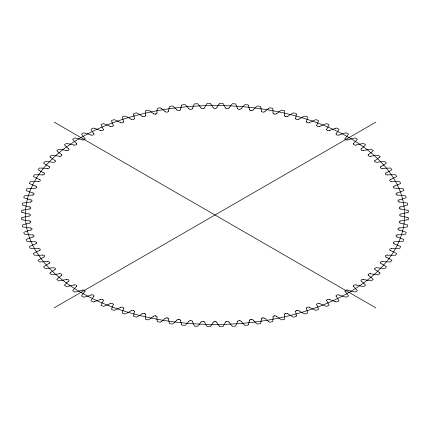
<?xml version="1.0" encoding="UTF-8"?>
<svg xmlns="http://www.w3.org/2000/svg" width="430" height="430" viewBox="0 0 430 430"><rect width="100%" height="100%" fill="white"/><g stroke="black" fill="none" stroke-linecap="round" stroke-linejoin="round"><path stroke-width="0.64" d="M133.735 315.534L133.671 316.405L134.633 316.663L136.568 317.163L137.665 316.561A63.339 36.566 0 0 0 142.131 313.787M296.265 114.466L296.329 113.595L295.367 113.337L293.432 112.837L292.335 113.439A63.339 36.566 0 0 0 287.869 116.213M181.573 105.748L181.901 104.898L182.949 104.791L185.04 104.597L185.83 105.345A63.339 36.566 0 0 1 188.904 108.688M248.427 324.252L248.099 325.101L247.051 325.209L244.96 325.402L244.17 324.655A63.339 36.566 0 0 1 241.096 321.312M219.133 104.081L219.741 103.286L221.864 103.318L222.923 103.345L223.444 104.168A63.339 36.566 0 0 1 225.325 107.79M210.867 325.918L210.259 326.714L208.136 326.682L207.077 326.655L206.556 325.833A63.339 36.566 0 0 1 204.675 322.21M50.692 272.523L49.794 273.227L51.476 274.791L52.965 274.641A63.339 36.566 0 0 0 59.351 273.765M379.308 157.477L380.206 156.773L378.524 155.208L377.035 155.359A63.339 36.566 0 0 0 370.649 156.235M268.712 108.478L269.664 107.801L271.695 108.15L272.706 108.333L272.84 109.204A63.339 36.566 0 0 1 273.034 112.988M161.288 321.522L160.336 322.199L158.304 321.85L157.294 321.667L157.16 320.796A63.339 36.566 0 0 1 156.966 317.012M54.11 307.885L375.89 122.115M335.228 128.457L336.556 128.038L338.2 128.812L339.017 129.204L338.566 130.037A63.339 36.566 0 0 1 336.233 133.574M94.772 301.543L93.444 301.962L91.8 301.188L90.983 300.796L91.434 299.963A63.339 36.566 0 0 1 93.767 296.426M296.539 310.664L296.818 310.584M22.887 217.386L21.5 217.736L21.564 218.961L21.602 219.574L23.027 219.875M407.113 212.613L408.5 212.264L408.473 211.651L408.398 210.426L406.973 210.125M285.525 313.535L285.816 313.47M23.027 210.125L21.602 210.426L21.564 211.039L21.5 212.264L22.887 212.613M406.973 219.875L408.398 219.574L408.435 218.961L408.5 217.736L407.113 217.386M155.784 114.009L155.493 114.068M274.216 315.991L274.507 315.932M155.531 114.063L155.569 114.052A1.935 1.118 0 0 1 153.402 113.703M262.649 318.006L262.945 317.963M250.878 319.587L251.179 319.554M190.974 109.29L191.049 109.279A1.935 1.118 0 0 0 192.645 108.424M239.257 320.694L238.951 320.721A1.935 1.118 0 0 0 237.355 321.575M226.922 321.398L227.233 321.382A1.935 1.118 0 0 1 229.088 322.048M202.885 108.613L202.767 108.618A1.935 1.118 0 0 1 200.912 107.951M214.844 321.618L215.156 321.618M227.115 108.613L227.233 108.618A1.935 1.118 0 0 0 229.088 107.951M203.078 321.398L202.767 321.382A1.935 1.118 0 0 0 200.912 322.048M190.743 320.694L191.049 320.721A1.935 1.118 0 0 1 192.645 321.575M239.064 109.29L238.951 109.279A1.935 1.118 0 0 1 237.355 108.424M251.142 110.445L250.878 110.413M178.821 319.554L179.122 319.587M167.055 317.963L167.351 318.006M274.507 114.068L274.469 114.063A1.935 1.118 0 0 0 276.598 113.703M155.493 315.932L155.784 315.991M285.816 116.53L285.525 116.466M144.184 313.47L144.475 313.535M133.182 310.584L133.461 310.664M94.772 128.457L93.444 128.038L92.617 128.425L90.983 129.204L91.434 130.037A63.339 36.566 0 0 0 93.767 133.574M335.228 301.543L336.556 301.962L337.383 301.575L339.017 300.796L338.566 299.963A63.339 36.566 0 0 0 336.233 296.426M54.11 122.115L375.89 307.885M161.288 108.478L160.336 107.801L159.32 107.973L157.294 108.333L157.16 109.204A63.339 36.566 0 0 0 156.966 112.988M268.712 321.522L269.664 322.199L270.68 322.027L272.706 321.667L272.84 320.796A63.339 36.566 0 0 0 273.034 317.012M379.308 272.523L380.206 273.227L378.524 274.791L377.035 274.641A63.339 36.566 0 0 1 370.649 273.765M50.692 157.477L49.794 156.773L51.476 155.208L52.965 155.359A63.339 36.566 0 0 1 59.351 156.235M210.867 104.081L210.259 103.286L209.195 103.302L207.077 103.345L206.556 104.168A63.339 36.566 0 0 0 204.675 107.79M219.133 325.918L219.741 326.714L221.864 326.682L222.923 326.655L223.444 325.833A63.339 36.566 0 0 0 225.325 322.21M248.427 105.748L248.099 104.898L247.051 104.791L244.96 104.597L244.17 105.345A63.339 36.566 0 0 0 241.096 108.688M181.573 324.252L181.901 325.101L182.949 325.209L185.04 325.402L185.83 324.655A63.339 36.566 0 0 0 188.904 321.312M296.265 315.534L296.329 316.405L294.399 316.915L293.432 317.163L292.335 316.561A63.339 36.566 0 0 1 287.869 313.787M133.735 114.466L133.671 113.595L135.6 113.085L136.568 112.837L137.665 113.439A63.339 36.566 0 0 1 142.131 116.213M272.937 317.012A1.935 1.118 0 0 1 274.184 315.942M274.485 315.883A1.935 1.118 0 0 1 276.598 316.297M276.517 316.329A63.339 36.566 0 0 0 280.672 319.259L281.688 319.909L282.682 319.694L284.665 319.259L284.703 318.388A63.339 36.566 0 0 0 284.466 314.599M284.37 314.604A1.935 1.118 0 0 1 285.493 313.491M285.783 313.422A1.935 1.118 0 0 1 287.939 313.755M295.603 311.766A63.339 36.566 0 0 1 296.259 315.534M295.507 311.771A1.935 1.118 0 0 1 296.501 310.621M296.781 310.541A1.935 1.118 0 0 1 298.974 310.788M298.904 310.825A63.339 36.566 0 0 0 303.677 313.422L304.838 313.986L305.773 313.701L307.644 313.121L307.482 312.25A63.339 36.566 0 0 0 306.391 308.514M306.294 308.525A1.935 1.118 0 0 1 307.154 307.337M307.428 307.246A1.935 1.118 0 0 1 309.643 307.412M309.579 307.45A63.339 36.566 0 0 0 314.636 309.863L315.856 310.379L316.76 310.057L318.56 309.412L318.297 308.546A63.339 36.566 0 0 0 316.786 304.865M316.695 304.881A1.935 1.118 0 0 1 317.421 303.661M317.684 303.558A1.935 1.118 0 0 1 319.909 303.639M319.85 303.682A63.339 36.566 0 0 0 325.171 305.897L326.445 306.37L327.311 306.015L329.031 305.295L328.676 304.445A63.339 36.566 0 0 0 326.752 300.828M326.66 300.844A1.935 1.118 0 0 1 327.246 299.602M327.493 299.495A1.935 1.118 0 0 1 329.724 299.49M335.233 301.543A63.339 36.566 0 0 1 329.67 299.533M336.147 296.447A1.935 1.118 0 0 1 336.588 295.184M336.824 295.066A1.935 1.118 0 0 1 339.05 294.975M339.001 295.023A63.339 36.566 0 0 0 344.779 296.813L346.15 297.189L346.929 296.77L348.472 295.931L347.924 295.114A63.339 36.566 0 0 0 345.199 291.669M345.113 291.696A1.935 1.118 0 0 1 345.414 290.422M345.634 290.293A1.935 1.118 0 0 1 347.843 290.121M347.8 290.169A63.339 36.566 0 0 0 353.766 291.739L355.18 292.061L357.357 290.718L356.717 289.927A63.339 36.566 0 0 0 353.605 286.59M353.524 286.622A1.935 1.118 0 0 1 353.675 285.337M353.885 285.197A1.935 1.118 0 0 1 356.072 284.945M356.029 284.993A63.339 36.566 0 0 0 362.167 286.337L363.608 286.6L365.629 285.181L364.898 284.413A63.339 36.566 0 0 0 361.42 281.204M361.34 281.236A1.935 1.118 0 0 1 361.345 279.946M361.539 279.801A1.935 1.118 0 0 1 363.689 279.468M363.656 279.516A63.339 36.566 0 0 0 369.929 280.623L371.402 280.838L373.256 279.344L372.444 278.602A63.339 36.566 0 0 0 368.607 275.533M368.531 275.565A1.935 1.118 0 0 1 368.392 274.281M368.564 274.13A1.935 1.118 0 0 1 370.676 273.711M375.132 269.605A63.339 36.566 0 0 1 379.303 272.523M375.062 269.642A1.935 1.118 0 0 1 374.777 268.363M374.938 268.207A1.935 1.118 0 0 1 376.992 267.707A63.339 36.566 0 0 0 383.442 268.39L384.947 268.487L386.446 266.869L385.473 266.197A63.339 36.566 0 0 0 380.975 263.44M380.91 263.482A1.935 1.118 0 0 1 380.48 262.214M380.62 262.053A1.935 1.118 0 0 1 382.619 261.478M382.603 261.537A63.339 36.566 0 0 0 389.129 261.913L390.644 261.956L391.956 260.279L390.908 259.65A63.339 36.566 0 0 0 386.108 257.07M386.049 257.113A1.935 1.118 0 0 1 385.473 255.866M385.597 255.7A1.935 1.118 0 0 1 387.527 255.049M387.516 255.108A63.339 36.566 0 0 0 394.073 255.237L395.584 255.221L395.965 254.651L396.707 253.501L395.589 252.91A63.339 36.566 0 0 0 390.51 250.518M390.451 250.561A1.935 1.118 0 0 1 389.763 249.303A1.935 1.118 0 0 1 391.639 248.545M391.692 248.508A63.339 36.566 0 0 0 398.244 248.389L399.755 248.32L400.067 247.734L400.679 246.557L399.497 246.008A63.339 36.566 0 0 0 394.154 243.815M394.106 243.864A1.935 1.118 0 0 1 393.256 242.671M393.337 242.493A1.935 1.118 0 0 1 395.106 241.708A63.339 36.566 0 0 0 401.636 241.402L403.136 241.268L403.383 240.676L403.856 239.478L402.62 238.978A63.339 36.566 0 0 0 397.035 236.989M396.987 237.037A1.935 1.118 0 0 1 396.008 235.882M396.073 235.699A1.935 1.118 0 0 1 397.745 234.85M397.755 234.904A63.339 36.566 0 0 0 404.227 234.296L405.705 234.108L405.888 233.506L406.226 232.297L404.931 231.84A63.339 36.566 0 0 0 399.137 230.066M399.094 230.12A1.935 1.118 0 0 1 397.987 229.002M398.029 228.819A1.935 1.118 0 0 1 399.599 227.905M399.615 227.959A63.339 36.566 0 0 0 406.006 227.11L407.463 226.868L407.575 226.261L407.774 225.04L406.431 224.632A63.339 36.566 0 0 0 400.448 223.084M400.416 223.132A1.935 1.118 0 0 1 399.18 222.063M399.201 221.88A1.935 1.118 0 0 1 400.669 220.907M406.973 219.87A63.339 36.566 0 0 1 400.69 220.961M400.97 216.064A63.339 36.566 0 0 1 407.113 217.386M400.937 216.113A1.935 1.118 0 0 1 399.588 215.048A1.935 1.118 0 0 1 400.937 213.984M407.113 212.613A63.339 36.566 0 0 1 400.97 213.936M400.69 209.039A63.339 36.566 0 0 1 406.973 210.13M400.669 209.093A1.935 1.118 0 0 1 399.201 208.12M399.18 207.937A1.935 1.118 0 0 1 400.416 206.868M400.448 206.916A63.339 36.566 0 0 0 406.431 205.363L407.774 204.959L407.678 204.352L407.463 203.132L406.011 202.885A63.339 36.566 0 0 0 399.615 202.041M399.599 202.095A1.935 1.118 0 0 1 398.029 201.181M397.987 200.998A1.935 1.118 0 0 1 399.094 199.88M399.137 199.934A63.339 36.566 0 0 0 404.931 198.155L406.226 197.703L406.06 197.101L405.705 195.892L404.227 195.698A63.339 36.566 0 0 0 397.755 195.096M397.745 195.15A1.935 1.118 0 0 1 396.073 194.301M396.008 194.118A1.935 1.118 0 0 1 396.987 192.963M397.035 193.011A63.339 36.566 0 0 0 402.614 191.017L403.856 190.522L403.619 189.92L403.136 188.732L401.636 188.598A63.339 36.566 0 0 0 395.106 188.238A1.935 1.118 0 0 1 393.337 187.507M393.256 187.329A1.935 1.118 0 0 1 394.106 186.136M394.154 186.185A63.339 36.566 0 0 0 399.497 183.986L400.679 183.443L400.378 182.852L399.755 181.68L398.244 181.605A63.339 36.566 0 0 0 391.692 181.492M391.692 181.551A1.935 1.118 0 0 1 389.816 180.788A1.935 1.118 0 0 1 390.504 179.53M390.51 179.482A63.339 36.566 0 0 0 395.589 177.085L396.707 176.499L395.584 174.779L394.073 174.757A63.339 36.566 0 0 0 387.516 174.892M387.527 174.951A1.935 1.118 0 0 1 385.597 174.3M385.473 174.134A1.935 1.118 0 0 1 386.049 172.887M386.108 172.93A63.339 36.566 0 0 0 390.908 170.35L391.956 169.721L390.644 168.044L389.129 168.082A63.339 36.566 0 0 0 382.603 168.463M382.619 168.522A1.935 1.118 0 0 1 380.62 167.947M380.48 167.786A1.935 1.118 0 0 1 380.91 166.518M380.975 166.56A63.339 36.566 0 0 0 385.468 163.803L386.446 163.131L384.947 161.513L383.442 161.605A63.339 36.566 0 0 0 376.97 162.234A1.935 1.118 0 0 1 374.938 161.793M374.777 161.637A1.935 1.118 0 0 1 375.062 160.358M379.303 157.477A63.339 36.566 0 0 1 375.132 160.395M370.676 156.289A1.935 1.118 0 0 1 368.564 155.87M368.392 155.719A1.935 1.118 0 0 1 368.531 154.434M368.607 154.467A63.339 36.566 0 0 0 372.439 151.392L373.256 150.656L371.402 149.162L369.929 149.371A63.339 36.566 0 0 0 363.656 150.484M363.689 150.532A1.935 1.118 0 0 1 361.539 150.199M361.345 150.054A1.935 1.118 0 0 1 361.34 148.764M361.42 148.796A63.339 36.566 0 0 0 364.893 145.582L365.629 144.819L363.608 143.4L362.162 143.663A63.339 36.566 0 0 0 356.029 145.007M356.072 145.055A1.935 1.118 0 0 1 353.885 144.802M353.675 144.663A1.935 1.118 0 0 1 353.524 143.378M353.605 143.41A63.339 36.566 0 0 0 356.712 140.073L357.357 139.282L355.18 137.939L353.766 138.256A63.339 36.566 0 0 0 347.8 139.831M347.843 139.879A1.935 1.118 0 0 1 345.634 139.707M345.414 139.578A1.935 1.118 0 0 1 345.113 138.304M345.199 138.331A63.339 36.566 0 0 0 347.918 134.88L348.472 134.069L346.15 132.811L344.774 133.182A63.339 36.566 0 0 0 339.001 134.977M339.05 135.025A1.935 1.118 0 0 1 336.824 134.934M336.588 134.816A1.935 1.118 0 0 1 336.147 133.553M329.67 130.467A63.339 36.566 0 0 1 335.233 128.457M329.724 130.51A1.935 1.118 0 0 1 327.493 130.505M327.246 130.397A1.935 1.118 0 0 1 326.66 129.156M326.752 129.172A63.339 36.566 0 0 0 328.671 125.549L329.031 124.705L328.176 124.345L326.445 123.63L325.166 124.103A63.339 36.566 0 0 0 319.85 126.318M319.909 126.361A1.935 1.118 0 0 1 317.684 126.442M317.421 126.339A1.935 1.118 0 0 1 316.695 125.119M316.786 125.135A63.339 36.566 0 0 0 318.291 121.448L318.56 120.588L317.662 120.266L315.856 119.621L314.636 120.137A63.339 36.566 0 0 0 309.579 122.55M309.643 122.588A1.935 1.118 0 0 1 307.428 122.754M307.154 122.663A1.935 1.118 0 0 1 306.294 121.475M306.391 121.486A63.339 36.566 0 0 0 307.471 117.75L307.644 116.879L306.708 116.589L304.838 116.014L303.677 116.578A63.339 36.566 0 0 0 298.904 119.174M298.974 119.212A1.935 1.118 0 0 1 296.781 119.459M296.501 119.379A1.935 1.118 0 0 1 295.507 118.228M296.259 114.466A63.339 36.566 0 0 1 295.603 118.234M287.939 116.245A1.935 1.118 0 0 1 285.783 116.578M285.493 116.508A1.935 1.118 0 0 1 284.37 115.396M284.466 115.401A63.339 36.566 0 0 0 284.698 111.612L284.665 110.741L283.676 110.521L281.688 110.091L280.666 110.736A63.339 36.566 0 0 0 276.517 113.67M274.184 114.057A1.935 1.118 0 0 1 272.937 112.988M264.907 111.563A63.339 36.566 0 0 1 268.718 108.484M264.988 111.596A1.935 1.118 0 0 1 262.929 112.085M262.623 112.036A1.935 1.118 0 0 1 261.257 111.021M261.354 111.015A63.339 36.566 0 0 0 260.725 107.247L260.499 106.382L259.467 106.237L257.403 105.963L256.533 106.678A63.339 36.566 0 0 0 253.087 109.903M253.168 109.93A1.935 1.118 0 0 1 251.168 110.494M250.857 110.462A1.935 1.118 0 0 1 249.378 109.494M248.422 105.748A63.339 36.566 0 0 1 249.475 109.489M241.187 108.715A1.935 1.118 0 0 1 239.252 109.354M237.451 108.414A63.339 36.566 0 0 0 235.973 104.721L235.554 103.883L234.5 103.818L232.388 103.7L231.689 104.479A63.339 36.566 0 0 0 228.996 107.93M226.916 108.65A1.935 1.118 0 0 1 225.234 107.806M216.838 107.634A63.339 36.566 0 0 1 219.139 104.087M216.93 107.65A1.935 1.118 0 0 1 215.156 108.43M214.844 108.43A1.935 1.118 0 0 1 213.07 107.65M210.861 104.087A63.339 36.566 0 0 1 213.162 107.634M204.766 107.806A1.935 1.118 0 0 1 203.084 108.65M201.003 107.93A63.339 36.566 0 0 0 198.305 104.479L197.612 103.7L196.558 103.759L194.446 103.883L194.021 104.721A63.339 36.566 0 0 0 192.549 108.414M190.748 109.354A1.935 1.118 0 0 1 188.813 108.715M180.525 109.489A63.339 36.566 0 0 1 181.578 105.748M180.621 109.494A1.935 1.118 0 0 1 179.143 110.462M178.832 110.494A1.935 1.118 0 0 1 176.832 109.93M176.913 109.903A63.339 36.566 0 0 0 173.462 106.683L172.597 105.963L171.565 106.102L169.501 106.382L169.269 107.247A63.339 36.566 0 0 0 168.646 111.015M168.743 111.021A1.935 1.118 0 0 1 167.377 112.036M167.071 112.085A1.935 1.118 0 0 1 165.012 111.596M161.282 108.484A63.339 36.566 0 0 1 165.093 111.563M157.063 112.988A1.935 1.118 0 0 1 155.816 114.057M153.483 113.67A63.339 36.566 0 0 0 149.328 110.741L148.312 110.091L147.318 110.306L145.335 110.741L145.297 111.612A63.339 36.566 0 0 0 145.533 115.401M145.63 115.396A1.935 1.118 0 0 1 144.507 116.508M144.217 116.578A1.935 1.118 0 0 1 142.061 116.245M134.397 118.234A63.339 36.566 0 0 1 133.741 114.466M134.493 118.228A1.935 1.118 0 0 1 133.499 119.379M133.219 119.459A1.935 1.118 0 0 1 131.026 119.212M131.096 119.174A63.339 36.566 0 0 0 126.323 116.578L125.162 116.014L124.227 116.299L122.356 116.879L122.518 117.75A63.339 36.566 0 0 0 123.609 121.486M123.706 121.475A1.935 1.118 0 0 1 122.846 122.663M122.571 122.754A1.935 1.118 0 0 1 120.357 122.588M120.421 122.55A63.339 36.566 0 0 0 115.364 120.137L114.144 119.621L113.24 119.943L111.44 120.588L111.703 121.454A63.339 36.566 0 0 0 113.214 125.135M113.305 125.119A1.935 1.118 0 0 1 112.579 126.339M112.316 126.442A1.935 1.118 0 0 1 110.091 126.361M110.15 126.318A63.339 36.566 0 0 0 104.829 124.103L103.555 123.63L102.689 123.985L100.969 124.705L101.324 125.555A63.339 36.566 0 0 0 103.248 129.172M103.34 129.156A1.935 1.118 0 0 1 102.754 130.397M102.507 130.505A1.935 1.118 0 0 1 100.276 130.51M94.767 128.457A63.339 36.566 0 0 1 100.33 130.467M93.853 133.553A1.935 1.118 0 0 1 93.412 134.816M93.176 134.934A1.935 1.118 0 0 1 90.95 135.025M90.999 134.977A63.339 36.566 0 0 0 85.221 133.187L83.85 132.811L83.071 133.23L81.528 134.069L82.076 134.886A63.339 36.566 0 0 0 84.801 138.331M84.887 138.304A1.935 1.118 0 0 1 84.586 139.578M84.366 139.707A1.935 1.118 0 0 1 82.157 139.879M82.2 139.831A63.339 36.566 0 0 0 76.234 138.261L74.82 137.939L72.643 139.282L73.283 140.073A63.339 36.566 0 0 0 76.395 143.41M76.475 143.378A1.935 1.118 0 0 1 76.325 144.663M76.115 144.802A1.935 1.118 0 0 1 73.928 145.055M73.971 145.007A63.339 36.566 0 0 0 67.832 143.663L66.392 143.4L64.371 144.819L65.102 145.587A63.339 36.566 0 0 0 68.58 148.796M68.66 148.764A1.935 1.118 0 0 1 68.655 150.054M68.461 150.199A1.935 1.118 0 0 1 66.311 150.532M66.344 150.484A63.339 36.566 0 0 0 60.071 149.377L58.598 149.162L56.744 150.656L57.555 151.398A63.339 36.566 0 0 0 61.393 154.467M61.468 154.434A1.935 1.118 0 0 1 61.608 155.719M61.436 155.87A1.935 1.118 0 0 1 59.324 156.289M54.868 160.395A63.339 36.566 0 0 1 50.697 157.477M54.938 160.358A1.935 1.118 0 0 1 55.223 161.637M55.061 161.793A1.935 1.118 0 0 1 53.008 162.293A63.339 36.566 0 0 0 46.558 161.61L45.053 161.513L43.554 163.131L44.526 163.803A63.339 36.566 0 0 0 49.025 166.56M49.09 166.518A1.935 1.118 0 0 1 49.52 167.786M49.38 167.947A1.935 1.118 0 0 1 47.381 168.522M47.397 168.463A63.339 36.566 0 0 0 40.872 168.087L39.356 168.044L38.044 169.721L39.092 170.35A63.339 36.566 0 0 0 43.892 172.93M43.951 172.887A1.935 1.118 0 0 1 44.526 174.134M44.403 174.3A1.935 1.118 0 0 1 42.473 174.951M42.484 174.892A63.339 36.566 0 0 0 35.926 174.763L34.416 174.779L34.035 175.349L33.293 176.499L34.411 177.09A63.339 36.566 0 0 0 39.49 179.482M39.549 179.439A1.935 1.118 0 0 1 40.237 180.697A1.935 1.118 0 0 1 38.361 181.455M38.308 181.492A63.339 36.566 0 0 0 31.755 181.611L30.245 181.68L29.933 182.266L29.321 183.443L30.503 183.992A63.339 36.566 0 0 0 35.846 186.185M35.894 186.136A1.935 1.118 0 0 1 36.743 187.329M36.663 187.507A1.935 1.118 0 0 1 34.895 188.292A63.339 36.566 0 0 0 28.364 188.598L26.864 188.732L26.617 189.324L26.144 190.522L27.38 191.022A63.339 36.566 0 0 0 32.965 193.011M33.013 192.963A1.935 1.118 0 0 1 33.992 194.118M33.927 194.301A1.935 1.118 0 0 1 32.255 195.15M32.245 195.096A63.339 36.566 0 0 0 25.773 195.704L24.295 195.892L24.112 196.494L23.774 197.703L25.069 198.16A63.339 36.566 0 0 0 30.863 199.934M30.906 199.88A1.935 1.118 0 0 1 32.014 200.998M31.97 201.181A1.935 1.118 0 0 1 30.401 202.095M30.385 202.041A63.339 36.566 0 0 0 23.994 202.89L22.537 203.132L22.424 203.739L22.226 204.959L23.569 205.368A63.339 36.566 0 0 0 29.552 206.916M29.584 206.868A1.935 1.118 0 0 1 30.82 207.937M30.799 208.12A1.935 1.118 0 0 1 29.331 209.093M23.027 210.13A63.339 36.566 0 0 1 29.31 209.039M29.03 213.936A63.339 36.566 0 0 1 22.887 212.613M29.063 213.984A1.935 1.118 0 0 1 30.412 215.048A1.935 1.118 0 0 1 29.063 216.113M22.887 217.386A63.339 36.566 0 0 1 29.03 216.064M29.31 220.961A63.339 36.566 0 0 1 23.027 219.87M29.331 220.907A1.935 1.118 0 0 1 30.799 221.88M30.82 222.063A1.935 1.118 0 0 1 29.584 223.132M29.552 223.084A63.339 36.566 0 0 0 23.569 224.637L22.226 225.04L22.322 225.648L22.537 226.868L23.989 227.115A63.339 36.566 0 0 0 30.385 227.959M30.401 227.905A1.935 1.118 0 0 1 31.97 228.819M32.014 229.002A1.935 1.118 0 0 1 30.906 230.12M30.863 230.066A63.339 36.566 0 0 0 25.069 231.845L23.774 232.297L23.94 232.899L24.295 234.108L25.773 234.302A63.339 36.566 0 0 0 32.245 234.904M32.255 234.85A1.935 1.118 0 0 1 33.927 235.699M33.992 235.882A1.935 1.118 0 0 1 33.013 237.037M32.965 236.989A63.339 36.566 0 0 0 27.386 238.983L26.144 239.478L26.38 240.08L26.864 241.268L28.364 241.402A63.339 36.566 0 0 0 34.895 241.762A1.935 1.118 0 0 1 36.663 242.493M36.743 242.671A1.935 1.118 0 0 1 35.894 243.864M35.846 243.815A63.339 36.566 0 0 0 30.503 246.014L29.321 246.557L29.622 247.148L30.245 248.32L31.755 248.395A63.339 36.566 0 0 0 38.308 248.508M38.361 248.545A1.935 1.118 0 0 1 40.237 249.303A1.935 1.118 0 0 1 39.549 250.561M39.49 250.518A63.339 36.566 0 0 0 34.411 252.915L33.293 253.501L34.416 255.221L35.926 255.243A63.339 36.566 0 0 0 42.484 255.108M42.473 255.049A1.935 1.118 0 0 1 44.403 255.7M44.526 255.866A1.935 1.118 0 0 1 43.951 257.113M43.892 257.07A63.339 36.566 0 0 0 39.092 259.65L38.044 260.279L39.356 261.956L40.872 261.918A63.339 36.566 0 0 0 47.397 261.537M47.381 261.478A1.935 1.118 0 0 1 49.38 262.053M49.52 262.214A1.935 1.118 0 0 1 49.09 263.482M49.025 263.44A63.339 36.566 0 0 0 44.532 266.197L43.554 266.869L45.053 268.487L46.558 268.395A63.339 36.566 0 0 0 53.03 267.766A1.935 1.118 0 0 1 55.061 268.207M55.223 268.363A1.935 1.118 0 0 1 54.938 269.642M50.697 272.523A63.339 36.566 0 0 1 54.868 269.605M59.324 273.711A1.935 1.118 0 0 1 61.436 274.13M61.608 274.281A1.935 1.118 0 0 1 61.468 275.565M61.393 275.533A63.339 36.566 0 0 0 57.561 278.608L56.744 279.344L58.598 280.838L60.071 280.629A63.339 36.566 0 0 0 66.344 279.516M66.311 279.468A1.935 1.118 0 0 1 68.461 279.801M68.655 279.946A1.935 1.118 0 0 1 68.66 281.236M68.58 281.204A63.339 36.566 0 0 0 65.107 284.418L64.371 285.181L66.392 286.6L67.838 286.337A63.339 36.566 0 0 0 73.971 284.993M73.928 284.945A1.935 1.118 0 0 1 76.115 285.197M76.325 285.337A1.935 1.118 0 0 1 76.475 286.622M76.395 286.59A63.339 36.566 0 0 0 73.288 289.927L72.643 290.718L74.82 292.061L76.234 291.744A63.339 36.566 0 0 0 82.2 290.169M82.157 290.121A1.935 1.118 0 0 1 84.366 290.293M84.586 290.422A1.935 1.118 0 0 1 84.887 291.696M84.801 291.669A63.339 36.566 0 0 0 82.082 295.12L81.528 295.931L83.85 297.189L85.226 296.818A63.339 36.566 0 0 0 90.999 295.023M90.95 294.975A1.935 1.118 0 0 1 93.176 295.066M93.412 295.184A1.935 1.118 0 0 1 93.853 296.447M100.33 299.533A63.339 36.566 0 0 1 94.767 301.543M100.276 299.49A1.935 1.118 0 0 1 102.507 299.495M102.754 299.602A1.935 1.118 0 0 1 103.34 300.844M103.248 300.828A63.339 36.566 0 0 0 101.329 304.451L100.969 305.295L101.824 305.655L103.555 306.37L104.834 305.897A63.339 36.566 0 0 0 110.15 303.682M110.091 303.639A1.935 1.118 0 0 1 112.316 303.558M112.579 303.661A1.935 1.118 0 0 1 113.305 304.881M113.214 304.865A63.339 36.566 0 0 0 111.709 308.552L111.44 309.412L112.337 309.734L114.144 310.379L115.364 309.863A63.339 36.566 0 0 0 120.421 307.45M120.357 307.412A1.935 1.118 0 0 1 122.571 307.246M122.846 307.337A1.935 1.118 0 0 1 123.706 308.525M123.609 308.514A63.339 36.566 0 0 0 122.528 312.25L122.356 313.121L123.292 313.411L125.162 313.986L126.323 313.422A63.339 36.566 0 0 0 131.096 310.825M131.026 310.788A1.935 1.118 0 0 1 133.219 310.541M133.499 310.621A1.935 1.118 0 0 1 134.493 311.771M133.741 315.534A63.339 36.566 0 0 1 134.397 311.766M142.061 313.755A1.935 1.118 0 0 1 144.217 313.422M144.507 313.491A1.935 1.118 0 0 1 145.63 314.604M145.533 314.599A63.339 36.566 0 0 0 145.302 318.388L145.335 319.259L146.324 319.479L148.312 319.909L149.334 319.264A63.339 36.566 0 0 0 153.483 316.329M153.402 316.297A1.935 1.118 0 0 1 155.515 315.883M155.816 315.942A1.935 1.118 0 0 1 157.063 317.012M165.093 318.437A63.339 36.566 0 0 1 161.282 321.516M165.012 318.404A1.935 1.118 0 0 1 167.071 317.915M167.377 317.963A1.935 1.118 0 0 1 168.743 318.979M168.646 318.985A63.339 36.566 0 0 0 169.275 322.753L169.501 323.618L170.533 323.763L172.597 324.037L173.467 323.322A63.339 36.566 0 0 0 176.913 320.097M176.832 320.07A1.935 1.118 0 0 1 178.832 319.506M179.143 319.538A1.935 1.118 0 0 1 180.621 320.506M181.578 324.252A63.339 36.566 0 0 1 180.525 320.511M188.813 321.285A1.935 1.118 0 0 1 190.748 320.646M192.549 321.586A63.339 36.566 0 0 0 194.027 325.279L194.446 326.117L195.5 326.182L197.612 326.3L198.311 325.521A63.339 36.566 0 0 0 201.003 322.07M203.084 321.35A1.935 1.118 0 0 1 204.766 322.194M213.162 322.366A63.339 36.566 0 0 1 210.861 325.913M213.07 322.349A1.935 1.118 0 0 1 214.844 321.57M215.156 321.57A1.935 1.118 0 0 1 216.93 322.349M219.139 325.913A63.339 36.566 0 0 1 216.838 322.366M225.234 322.194A1.935 1.118 0 0 1 226.916 321.35M228.996 322.07A63.339 36.566 0 0 0 231.695 325.521L232.388 326.3L233.442 326.241L235.554 326.117L235.979 325.279A63.339 36.566 0 0 0 237.451 321.586M239.252 320.646A1.935 1.118 0 0 1 241.187 321.285M249.475 320.511A63.339 36.566 0 0 1 248.422 324.252M249.378 320.506A1.935 1.118 0 0 1 250.857 319.538M251.168 319.506A1.935 1.118 0 0 1 253.168 320.07M253.087 320.097A63.339 36.566 0 0 0 256.538 323.317L257.403 324.037L258.435 323.897L260.499 323.618L260.731 322.753A63.339 36.566 0 0 0 261.354 318.985M261.257 318.979A1.935 1.118 0 0 1 262.623 317.963M262.929 317.915A1.935 1.118 0 0 1 264.988 318.404M268.718 321.516A63.339 36.566 0 0 1 264.907 318.437M108.725 305.655A189.608 109.467 0 0 0 404.125 222.81A189.608 109.467 0 0 0 132.15 116.535A189.608 109.467 0 0 0 108.725 305.655"/></g></svg>
